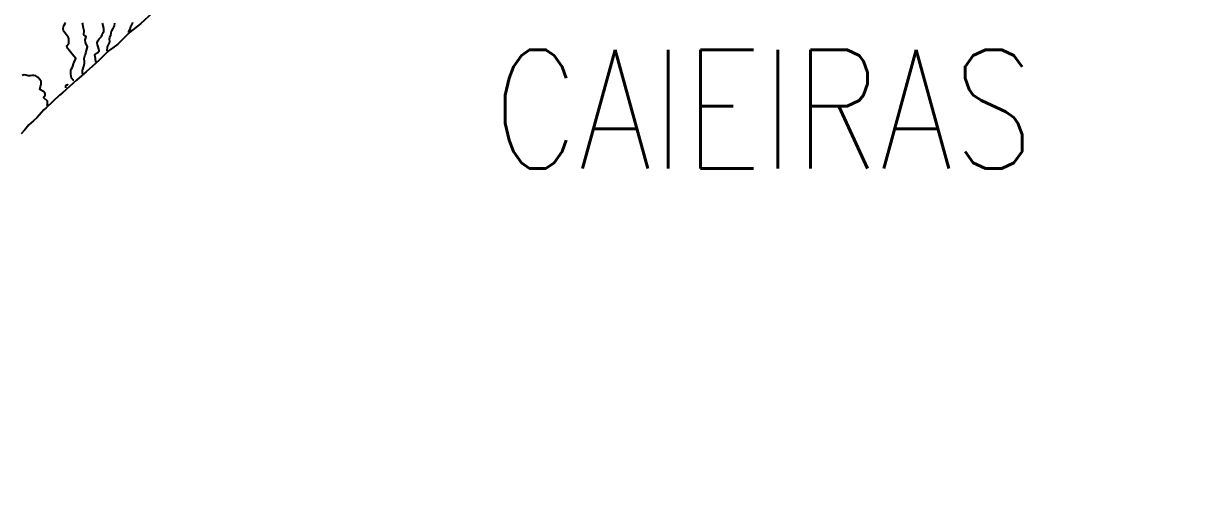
# Model space of a CAD drawing. Header units: metres. Extents: x 318500 to 325275, y 7408834 to 7428799.
# Drawn here: x 320684 to 321274, y 7414224 to 7414458 of the extents above; entities that cross this region are included whole.
import ezdxf

# ---------------------------------------------------------------- set-up
doc = ezdxf.new("R2010")
doc.units = ezdxf.units.M
doc.header["$MEASUREMENT"] = 0
doc.layers.add('_TEXTO_CONGELA', color=45, linetype='Continuous', plot=False)
for name, color, linetype in [('Area', 45, 'Continuous'), ('Curvas de Nivel 1m', 11, 'Continuous'), ('Curvas de Nivel 5m', 15, 'Continuous'), ('Vias Primárias', 230, 'Continuous')]:
    doc.layers.add(name, color=color, linetype=linetype)
doc.styles.add('ROMANS', font='romans', dxfattribs={"height": 0.2})

msp = doc.modelspace()

# ---------------------------------------------------------------- linework, layer by layer
at = {"layer": 'Area'}
msp.add_lwpolyline([(320749.43, 7414463.18), (320743.17, 7414457.56), (320737.77, 7414453.24), (320736.72, 7414452.24), (320731.61, 7414447.32), (320729.12, 7414445.44), (320727.53, 7414444.14), (320725.42, 7414442.32), (320722.33, 7414439.26), (320720.38, 7414437.47), (320715.62, 7414433.26), (320713.33, 7414431.23), (320710.75, 7414429), (320703.71, 7414422.69), (320702.16, 7414421.51), (320695.38, 7414415.12), (320694.2, 7414414.02), (320690.76, 7414410.01), (320689.2, 7414408.57), (320689.03, 7414408.44), (320686.74, 7414406.37), (320684.61, 7414403.99), (320682.79, 7414401.93)], dxfattribs=at)
at = {"layer": 'Curvas de Nivel 1m', "flags": 128}
for points, elevation in [([(320709.48, 7414429.03), (320709.15, 7414429.02), (320708.25, 7414430.11), (320707.93, 7414432.12), (320707.86, 7414433.68), (320707.9, 7414434.12), (320708.05, 7414434.37), (320708.31, 7414434.71), (320708.79, 7414435.64), (320708.94, 7414436.1), (320709.22, 7414437.22), (320709.52, 7414438.09), (320710.38, 7414440.08), (320708.64, 7414442.11), (320708.41, 7414442.39), (320707.09, 7414444.13), (320706.82, 7414444.51), (320706.45, 7414445.08), (320705.94, 7414446.15), (320706.03, 7414446.58), (320706.48, 7414447.26), (320706.83, 7414447.79), (320706.97, 7414448.13), (320706.88, 7414449.77), (320706.82, 7414450.14), (320706.76, 7414450.37), (320706.53, 7414450.82), (320705.54, 7414452.15), (320704.56, 7414453.47), (320704.15, 7414454.17), (320703.96, 7414454.79), (320704.21, 7414456.17), (320704.61, 7414456.82), (320705.08, 7414457.69), (320705.14, 7414458.15)], 723), ([(320714.16, 7414432.43), (320713.82, 7414432.39), (320713.76, 7414432.77), (320713.86, 7414433.61), (320713.88, 7414434.04), (320713.93, 7414434.41), (320714.32, 7414435.67), (320714.4, 7414436.03), (320714.79, 7414437.58), (320714.87, 7414438.02), (320714.77, 7414438.43), (320714.68, 7414440.03), (320715.06, 7414441.36), (320715.26, 7414442.02), (320715.51, 7414442.93), (320715.86, 7414444.01), (320716.38, 7414445.92), (320716.38, 7414446), (320716.21, 7414446.26), (320715.32, 7414448.02), (320715.09, 7414449.45), (320715.25, 7414450.02), (320715.65, 7414451.13), (320714.54, 7414451.9), (320714.49, 7414451.98), (320714.47, 7414452.03), (320714.46, 7414452.11), (320714.57, 7414454.03), (320714.2, 7414456.04), (320714.04, 7414457.46), (320713.84, 7414458.04)], 724), ([(320726.39, 7414443.83), (320726.37, 7414443.87), (320726.36, 7414443.96), (320726.47, 7414445.87), (320727.51, 7414447.85), (320727.6, 7414448.76), (320727.52, 7414449.85), (320727.7, 7414450.68), (320728.09, 7414451.85), (320728.52, 7414453.79), (320728.53, 7414453.84), (320728.54, 7414453.87), (320728.57, 7414453.95), (320729.31, 7414455.11), (320729.73, 7414455.83), (320729.95, 7414456.48), (320730.19, 7414457.82)], 726), ([(320737.13, 7414453.15), (320737.17, 7414453.45), (320737.64, 7414454.25), (320738.03, 7414455.16), (320738.14, 7414455.72), (320738.25, 7414456.07), (320738.62, 7414456.74), (320738.93, 7414457.41), (320739.05, 7414457.7), (320739.32, 7414458.38)], 727), ([(320696.01, 7414416.22), (320695.99, 7414416.27), (320695.98, 7414416.35), (320696.07, 7414417.03), (320696.14, 7414418.27), (320696.09, 7414418.47), (320694.12, 7414420.29), (320695.01, 7414421.4), (320694.96, 7414422.28), (320694.15, 7414423.25), (320692.17, 7414424.32), (320692.62, 7414425.89), (320692.69, 7414426.31), (320692.84, 7414426.95), (320692.91, 7414428.31), (320692.24, 7414429.43), (320691.43, 7414430.33), (320690.26, 7414431.25), (320689.21, 7414431.41), (320688.26, 7414431.35), (320687.38, 7414431.27), (320686.26, 7414431.25), (320685.12, 7414431.57), (320684.27, 7414431.72), (320683.38, 7414431.33)], 722), ([(320706.63, 7414426.56), (320706.21, 7414426.67), (320705.13, 7414426.15), (320705.26, 7414425.21)], 722)]:
    msp.add_lwpolyline(points, dxfattribs=dict(at, elevation=elevation))
at = {"layer": 'Curvas de Nivel 5m', "elevation": 725, "flags": 128}
msp.add_lwpolyline([(320720.48, 7414438.07), (320720.39, 7414439.95), (320720.1, 7414441.65), (320720.11, 7414441.95), (320720.25, 7414442.12), (320720.41, 7414442.23), (320721.45, 7414442.91), (320722.29, 7414443.92), (320722.29, 7414444.08), (320721.68, 7414445.93), (320721.42, 7414446.88), (320721.28, 7414447.94), (320721.54, 7414448.9), (320722.17, 7414449.93), (320722.35, 7414450.09), (320722.52, 7414450.21), (320723.38, 7414451.07), (320723.71, 7414451.91), (320723.86, 7414452.61), (320724.57, 7414453.69), (320724.63, 7414453.9), (320724.59, 7414454.96), (320724.46, 7414455.9), (320724.43, 7414456.07), (320723.97, 7414457.91)], dxfattribs=at)
at = {"layer": 'Vias Primárias'}
msp.add_lwpolyline([(321109.37, 7414841.13, 0), (321121.45, 7414845.47, -0.165445)], format="xyb", dxfattribs=at)

# ---------------------------------------------------------------- texts
at = {"layer": '_TEXTO_CONGELA', "style": 'ROMANS', "width": 0.8}
msp.add_text('CAIEIRAS', height=60, dxfattribs=at).set_placement((320921.35, 7414384.39))

doc.saveas('drawing.dxf')
